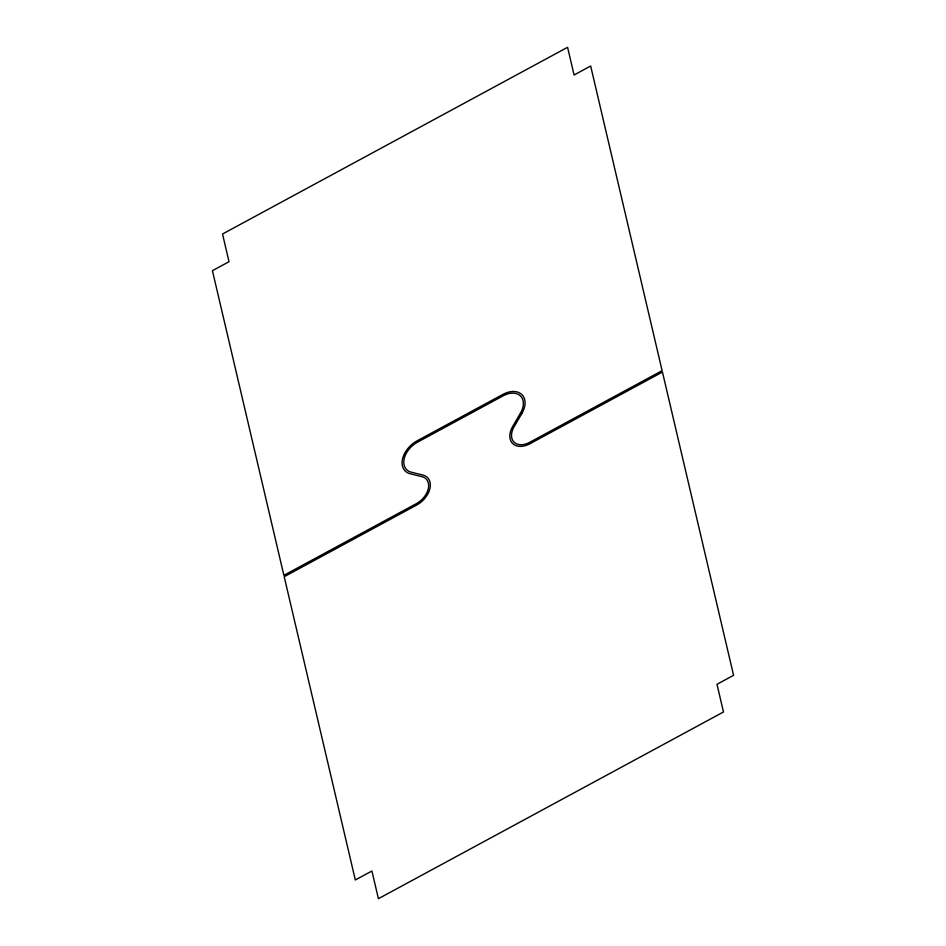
<?xml version="1.0" encoding="UTF-8"?>
<svg xmlns="http://www.w3.org/2000/svg" width="946" height="946" viewBox="0 0 946 946"><rect width="100%" height="100%" fill="white"/><g stroke="black" fill="none" stroke-linecap="round" stroke-linejoin="round"><path stroke-width="1.42" d="M520.501 413.071L512.685 426.445A19.57 13.22 -43.2 0 0 512.637 443.485A19.57 13.22 -43.2 0 0 529.961 443.733L662.448 372.05L733.576 675.314L716.985 684.289L723.477 711.983L378.412 898.7L371.92 871.006L355.329 879.981L284.202 576.717L416.689 505.034A19.57 13.22 -43.2 0 0 430.004 488.195A19.57 13.22 -43.2 0 0 422.874 475.046L411.25 472.196A19.57 13.22 -43.2 0 1 404.119 459.047A19.57 13.22 -43.2 0 1 417.434 442.208L503.225 395.783A19.57 13.22 -43.2 0 1 520.56 396.043A19.57 13.22 -43.2 0 1 520.501 413.071M521.908 413.414L514.092 426.788A17.619 11.896 -43.2 0 0 514.045 442.125A17.619 11.896 -43.2 0 0 529.642 442.35L662.117 370.666L590.671 66.019L574.08 74.994L567.588 47.3L222.523 234.017L229.015 261.711L212.424 270.686L283.883 575.334L416.358 503.65A17.619 11.896 -43.2 0 0 428.349 488.491A17.619 11.896 -43.2 0 0 421.928 476.666L410.304 473.804A21.533 14.545 -43.2 0 1 402.452 459.354A21.533 14.545 -43.2 0 1 417.115 440.824L502.905 394.399A21.533 14.545 -43.2 0 1 521.967 394.683A21.533 14.545 -43.2 0 1 521.908 413.414"/></g></svg>
